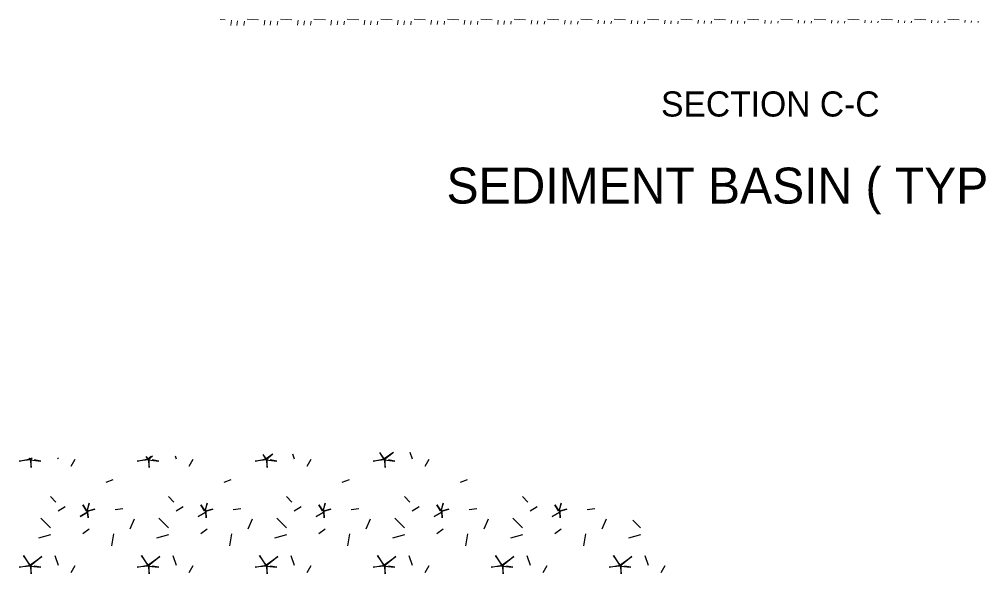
# Model space of a CAD drawing. Extents: x -120 to 879, y -38 to 233.
# Drawn here: x 734.4 to 787.9, y 63.5 to 94.4 of the extents above; entities that cross this region are included whole.
import ezdxf
from ezdxf.enums import TextEntityAlignment as Align

# ---------------------------------------------------------------- set-up
doc = ezdxf.new("R2010")
doc.units = 0
doc.header["$LTSCALE"] = 0.48
doc.layers.add('1', color=7, linetype='Continuous', lineweight=13)

msp = doc.modelspace()

# ---------------------------------------------------------------- linework, layer by layer
at = {"layer": '1'}
for p, q in [((745.5563, 94.3645), (745.8461, 94.3493)), ((746.1469, 94.0397), (746.1915, 94.324)), ((746.4947, 94.041), (746.5347, 94.2963)), ((746.8776, 94.0424), (746.9154, 94.2837)), ((747.0698, 94.3824), (747.7035, 94.3493)), ((748.0054, 94.0467), (748.0489, 94.324)), ((748.3532, 94.048), (748.3921, 94.2963)), ((748.7361, 94.0494), (748.7728, 94.2837)), ((748.9272, 94.3824), (749.5609, 94.3493)), ((749.8639, 94.0537), (749.9063, 94.324)), ((750.2117, 94.055), (750.2495, 94.2963)), ((750.5947, 94.0565), (750.6302, 94.2837)), ((750.7847, 94.3824), (751.4183, 94.3493)), ((751.7224, 94.0607), (751.7637, 94.324)), ((752.0702, 94.0621), (752.1069, 94.2963)), ((752.4532, 94.0635), (752.4877, 94.2837)), ((752.6421, 94.3824), (753.2758, 94.3493)), ((753.581, 94.0678), (753.6212, 94.324)), ((753.9287, 94.0691), (753.9643, 94.2963)), ((754.3117, 94.0706), (754.3451, 94.2837)), ((754.4995, 94.3824), (755.1332, 94.3493)), ((755.4395, 94.0748), (755.4786, 94.324)), ((755.7872, 94.0762), (755.8217, 94.2963)), ((756.1702, 94.0776), (756.2025, 94.2837)), ((756.3569, 94.3824), (756.9906, 94.3493)), ((757.298, 94.0818), (757.336, 94.324)), ((757.6458, 94.0832), (757.6792, 94.2963)), ((758.0287, 94.0846), (758.0599, 94.2837)), ((758.2143, 94.3824), (758.848, 94.3493)), ((759.1565, 94.0889), (759.1934, 94.324)), ((759.5042, 94.0902), (759.5366, 94.2963)), ((759.8872, 94.0917), (759.9173, 94.2837)), ((760.0717, 94.3824), (760.7054, 94.3493)), ((761.0151, 94.0959), (761.0508, 94.324)), ((761.3628, 94.0973), (761.394, 94.2963)), ((761.7457, 94.0987), (761.7747, 94.2837)), ((761.9292, 94.3824), (762.5628, 94.3493)), ((762.8736, 94.1029), (762.9082, 94.324)), ((763.2213, 94.1042), (763.2514, 94.2963)), ((763.6042, 94.1058), (763.6322, 94.2837)), ((763.7866, 94.3824), (764.4203, 94.3493)), ((764.7321, 94.11), (764.7657, 94.324)), ((765.0798, 94.1113), (765.1088, 94.2963)), ((765.4628, 94.1127), (765.4896, 94.2837)), ((765.644, 94.3824), (766.2777, 94.3493)), ((766.5906, 94.117), (766.6231, 94.324)), ((766.9383, 94.1183), (766.9662, 94.2963)), ((767.3213, 94.1197), (767.347, 94.2837)), ((767.5014, 94.3824), (768.1351, 94.3493)), ((768.4492, 94.1241), (768.4805, 94.324)), ((768.7969, 94.1253), (768.8237, 94.2963)), ((769.1798, 94.1268), (769.2044, 94.2837)), ((769.3588, 94.3824), (769.9925, 94.3493)), ((770.3077, 94.1311), (770.3379, 94.324)), ((770.6554, 94.1324), (770.6811, 94.2963)), ((771.0383, 94.1338), (771.0618, 94.2837)), ((771.2162, 94.3824), (771.8499, 94.3493)), ((772.1662, 94.1381), (772.1953, 94.324)), ((772.5139, 94.1394), (772.5385, 94.2963)), ((772.8968, 94.1409), (772.9192, 94.2837)), ((773.0737, 94.3824), (773.7073, 94.3493)), ((774.0247, 94.1452), (774.0527, 94.324)), ((774.3724, 94.1465), (774.3959, 94.2963)), ((774.7554, 94.1479), (774.7767, 94.2837)), ((774.9311, 94.3824), (775.5648, 94.3493)), ((775.8832, 94.1522), (775.9102, 94.324)), ((776.2309, 94.1535), (776.2533, 94.2963)), ((776.6139, 94.1549), (776.6341, 94.2837)), ((776.7885, 94.3824), (777.4222, 94.3493)), ((777.7418, 94.1593), (777.7676, 94.324)), ((778.0895, 94.1605), (778.1107, 94.2963)), ((778.4724, 94.162), (778.4915, 94.2837)), ((778.6459, 94.3824), (779.2796, 94.3493)), ((779.6002, 94.1662), (779.625, 94.324)), ((779.948, 94.1676), (779.9682, 94.2963)), ((780.3309, 94.169), (780.3489, 94.2837)), ((780.5033, 94.3824), (781.137, 94.3493)), ((781.4588, 94.1732), (781.4824, 94.324)), ((781.8065, 94.1746), (781.8256, 94.2963)), ((782.1895, 94.176), (782.2063, 94.2837)), ((782.3607, 94.3824), (782.9944, 94.3493)), ((783.3172, 94.1803), (783.3398, 94.324)), ((783.665, 94.1816), (783.683, 94.2963)), ((784.048, 94.1831), (784.0638, 94.2837)), ((784.2182, 94.3824), (784.8518, 94.3493)), ((785.1758, 94.1873), (785.1972, 94.324)), ((785.5236, 94.1887), (785.5404, 94.2963)), ((785.9065, 94.1901), (785.9212, 94.2837)), ((786.0756, 94.3824), (786.7092, 94.3493)), ((787.0343, 94.1943), (787.0547, 94.324)), ((787.3821, 94.1957), (787.3978, 94.2963)), ((787.765, 94.1972), (787.7786, 94.2837))]:
    msp.add_line(p, q, dxfattribs=at)
at = {"layer": '1', "lineweight": 25}
for p, q in [((748.1149, 69.9006), (747.9504, 70.1474)), ((749.5841, 70.174), (749.6752, 69.9006)), ((754.686, 69.9006), (754.4511, 70.2532)), ((756.1197, 70.2804), (756.2462, 69.9006)), ((734.9728, 69.9006), (734.9493, 69.9359)), ((736.5127, 69.9613), (736.533, 69.9006)), ((737.4632, 69.8706), (737.2531, 69.4802)), ((741.5438, 69.9006), (741.4498, 70.0417)), ((743.0484, 70.0677), (743.1041, 69.9006)), ((744.0342, 69.8706), (743.8242, 69.4802)), ((750.6053, 69.8706), (750.3952, 69.4802)), ((757.1764, 69.8706), (756.9663, 69.4802)), ((739.5935, 68.7296), (739.2034, 68.5794)), ((746.1646, 68.7296), (745.7745, 68.5794)), ((752.7357, 68.7296), (752.3456, 68.5794)), ((759.3067, 68.7296), (758.9167, 68.5794)), ((736.1129, 67.7987), (736.4129, 67.4985)), ((742.684, 67.7987), (742.984, 67.4985)), ((749.2551, 67.7987), (749.5551, 67.4985)), ((755.8262, 67.7987), (756.1262, 67.4985)), ((762.3972, 67.7987), (762.6972, 67.4985)), ((736.9231, 67.2283), (736.533, 66.988)), ((739.7135, 67.0781), (740.1336, 67.1382)), ((743.4942, 67.2283), (743.1041, 66.988)), ((746.2846, 67.0781), (746.7047, 67.1382)), ((750.0652, 67.2283), (749.6752, 66.988)), ((752.8557, 67.0781), (753.2758, 67.1382)), ((756.6363, 67.2283), (756.2462, 66.988)), ((759.4267, 67.0781), (759.8468, 67.1382)), ((763.2074, 67.2283), (762.8173, 66.988)), ((765.9978, 67.0781), (766.4179, 67.1382)), ((735.5728, 66.5977), (736.1129, 66.0572)), ((740.7637, 66.5377), (740.5237, 65.9972)), ((742.1439, 66.5977), (742.684, 66.0572)), ((747.3347, 66.5377), (747.0947, 65.9972)), ((748.715, 66.5977), (749.2551, 66.0572)), ((753.9058, 66.5377), (753.6658, 65.9972)), ((755.2861, 66.5977), (755.8262, 66.0572)), ((760.4769, 66.5377), (760.2369, 65.9972)), ((761.8572, 66.5977), (762.3972, 66.0572)), ((767.048, 66.5377), (766.808, 65.9972)), ((768.5431, 66.4827), (768.9683, 66.0572)), ((738.2732, 65.9972), (737.9132, 65.7269)), ((744.8443, 65.9972), (744.4842, 65.7269)), ((751.4154, 65.9972), (751.0553, 65.7269)), ((757.9865, 65.9972), (757.6264, 65.7269)), ((764.5576, 65.9972), (764.1975, 65.7269)), ((736.1129, 65.6668), (735.4528, 65.4867)), ((739.6235, 65.7269), (739.5035, 65.0663)), ((742.684, 65.6668), (742.0239, 65.4867)), ((746.1946, 65.7269), (746.0746, 65.0663)), ((749.2551, 65.6668), (748.595, 65.4867)), ((752.7657, 65.7269), (752.6457, 65.0663)), ((755.8262, 65.6668), (755.1661, 65.4867)), ((759.3367, 65.7269), (759.2167, 65.0663)), ((762.3972, 65.6668), (761.7372, 65.4867)), ((765.9078, 65.7269), (765.7878, 65.0663)), ((768.9683, 65.6668), (768.3082, 65.4867)), ((736.3529, 64.5258), (736.533, 63.9853)), ((742.924, 64.5258), (743.1041, 63.9853)), ((749.4951, 64.5258), (749.6752, 63.9853)), ((756.0662, 64.5258), (756.2462, 63.9853)), ((762.6372, 64.5258), (762.8173, 63.9853)), ((769.2083, 64.5258), (769.3884, 63.9853)), ((737.4632, 63.9553), (737.2531, 63.565)), ((744.0342, 63.9553), (743.8242, 63.565)), ((750.6053, 63.9553), (750.3952, 63.565)), ((757.1764, 63.9553), (756.9663, 63.565)), ((763.7475, 63.9553), (763.5374, 63.565)), ((770.3186, 63.9553), (770.1085, 63.565))]:
    msp.add_line(p, q, dxfattribs=at)
for points in [[(747.9311, 70.1472), (748.1149, 69.8406), (747.5148, 69.7805), (748.1149, 69.9006), (748.1749, 69.4202), (748.1749, 69.9607), (748.4533, 70.1557)], [(748.5007, 70.1564), (748.1149, 69.8406), (748.715, 69.7805), (748.3549, 69.8406)], [(754.4387, 70.253), (754.686, 69.8406), (754.0859, 69.7805), (754.686, 69.9006), (754.746, 69.4202), (754.746, 69.9607), (755.1806, 70.2651)], [(755.205, 70.2655), (754.686, 69.8406), (755.2861, 69.7805), (754.926, 69.8406)], [(734.9159, 69.9353), (734.9728, 69.8406), (734.3727, 69.7805), (734.9728, 69.9006), (735.0327, 69.4202), (735.0327, 69.9372)], [(735.092, 69.9382), (734.9728, 69.8406), (735.5728, 69.7805), (735.2128, 69.8406)], [(741.4235, 70.0412), (741.5438, 69.8406), (740.9438, 69.7805), (741.5438, 69.9006), (741.6038, 69.4202), (741.6038, 69.9607), (741.7259, 70.0462)], [(741.7963, 70.0473), (741.5438, 69.8406), (742.1439, 69.7805), (741.7838, 69.8406)], [(738.1232, 67.018), (737.9132, 67.3483), (738.1832, 66.9279), (737.7632, 66.6877), (738.1832, 66.9279), (738.2133, 66.6277), (738.1832, 66.988), (738.5733, 67.1081), (738.1532, 66.988), (738.2732, 67.4384), (738.1532, 67.0481)], [(744.6943, 67.018), (744.4842, 67.3483), (744.7543, 66.9279), (744.3342, 66.6877), (744.7543, 66.9279), (744.7843, 66.6277), (744.7543, 66.988), (745.1444, 67.1081), (744.7243, 66.988), (744.8443, 67.4384), (744.7243, 67.0481)], [(751.2654, 67.018), (751.0553, 67.3483), (751.3254, 66.9279), (750.9053, 66.6877), (751.3254, 66.9279), (751.3554, 66.6277), (751.3254, 66.988), (751.7155, 67.1081), (751.2954, 66.988), (751.4154, 67.4384), (751.2954, 67.0481)], [(757.8365, 67.018), (757.6264, 67.3483), (757.8965, 66.9279), (757.4764, 66.6877), (757.8965, 66.9279), (757.9265, 66.6277), (757.8965, 66.988), (758.2866, 67.1081), (757.8665, 66.988), (757.9865, 67.4384), (757.8665, 67.0481)], [(764.4076, 67.018), (764.1975, 67.3483), (764.4676, 66.9279), (764.0475, 66.6877), (764.4676, 66.9279), (764.4976, 66.6277), (764.4676, 66.988), (764.8577, 67.1081), (764.4376, 66.988), (764.5576, 67.4384), (764.4376, 67.0481)], [(734.9728, 63.9853), (734.6127, 64.5258), (734.9728, 63.9253), (734.3727, 63.8652), (734.9728, 63.9853), (735.0327, 63.5049), (735.0327, 64.0454), (735.6328, 64.4657), (734.9728, 63.9253), (735.5728, 63.8652), (735.2128, 63.9253)], [(741.5438, 63.9853), (741.1838, 64.5258), (741.5438, 63.9253), (740.9438, 63.8652), (741.5438, 63.9853), (741.6038, 63.5049), (741.6038, 64.0454), (742.2039, 64.4657), (741.5438, 63.9253), (742.1439, 63.8652), (741.7838, 63.9253)], [(748.1149, 63.9853), (747.7548, 64.5258), (748.1149, 63.9253), (747.5148, 63.8652), (748.1149, 63.9853), (748.1749, 63.5049), (748.1749, 64.0454), (748.775, 64.4657), (748.1149, 63.9253), (748.715, 63.8652), (748.3549, 63.9253)], [(754.686, 63.9853), (754.3259, 64.5258), (754.686, 63.9253), (754.0859, 63.8652), (754.686, 63.9853), (754.746, 63.5049), (754.746, 64.0454), (755.3461, 64.4657), (754.686, 63.9253), (755.2861, 63.8652), (754.926, 63.9253)], [(761.2571, 63.9853), (760.897, 64.5258), (761.2571, 63.9253), (760.657, 63.8652), (761.2571, 63.9853), (761.3171, 63.5049), (761.3171, 64.0454), (761.9172, 64.4657), (761.2571, 63.9253), (761.8572, 63.8652), (761.4971, 63.9253)], [(767.8282, 63.9853), (767.4681, 64.5258), (767.8282, 63.9253), (767.2281, 63.8652), (767.8282, 63.9853), (767.8882, 63.5049), (767.8882, 64.0454), (768.4882, 64.4657), (767.8282, 63.9253), (768.4282, 63.8652), (768.0682, 63.9253)]]:
    msp.add_lwpolyline(points, dxfattribs=at)

# ---------------------------------------------------------------- texts
at = {"layer": '1'}
for s, height, p in [('SECTION C-C', 1.4, (776.1962, 88.9641)), ('SEDIMENT BASIN ( TYPE    )', 2, (776.072, 84.1202))]:
    msp.add_text(s, height=height, dxfattribs=at).set_placement(p, align=Align.CENTER)

doc.saveas('drawing.dxf')
